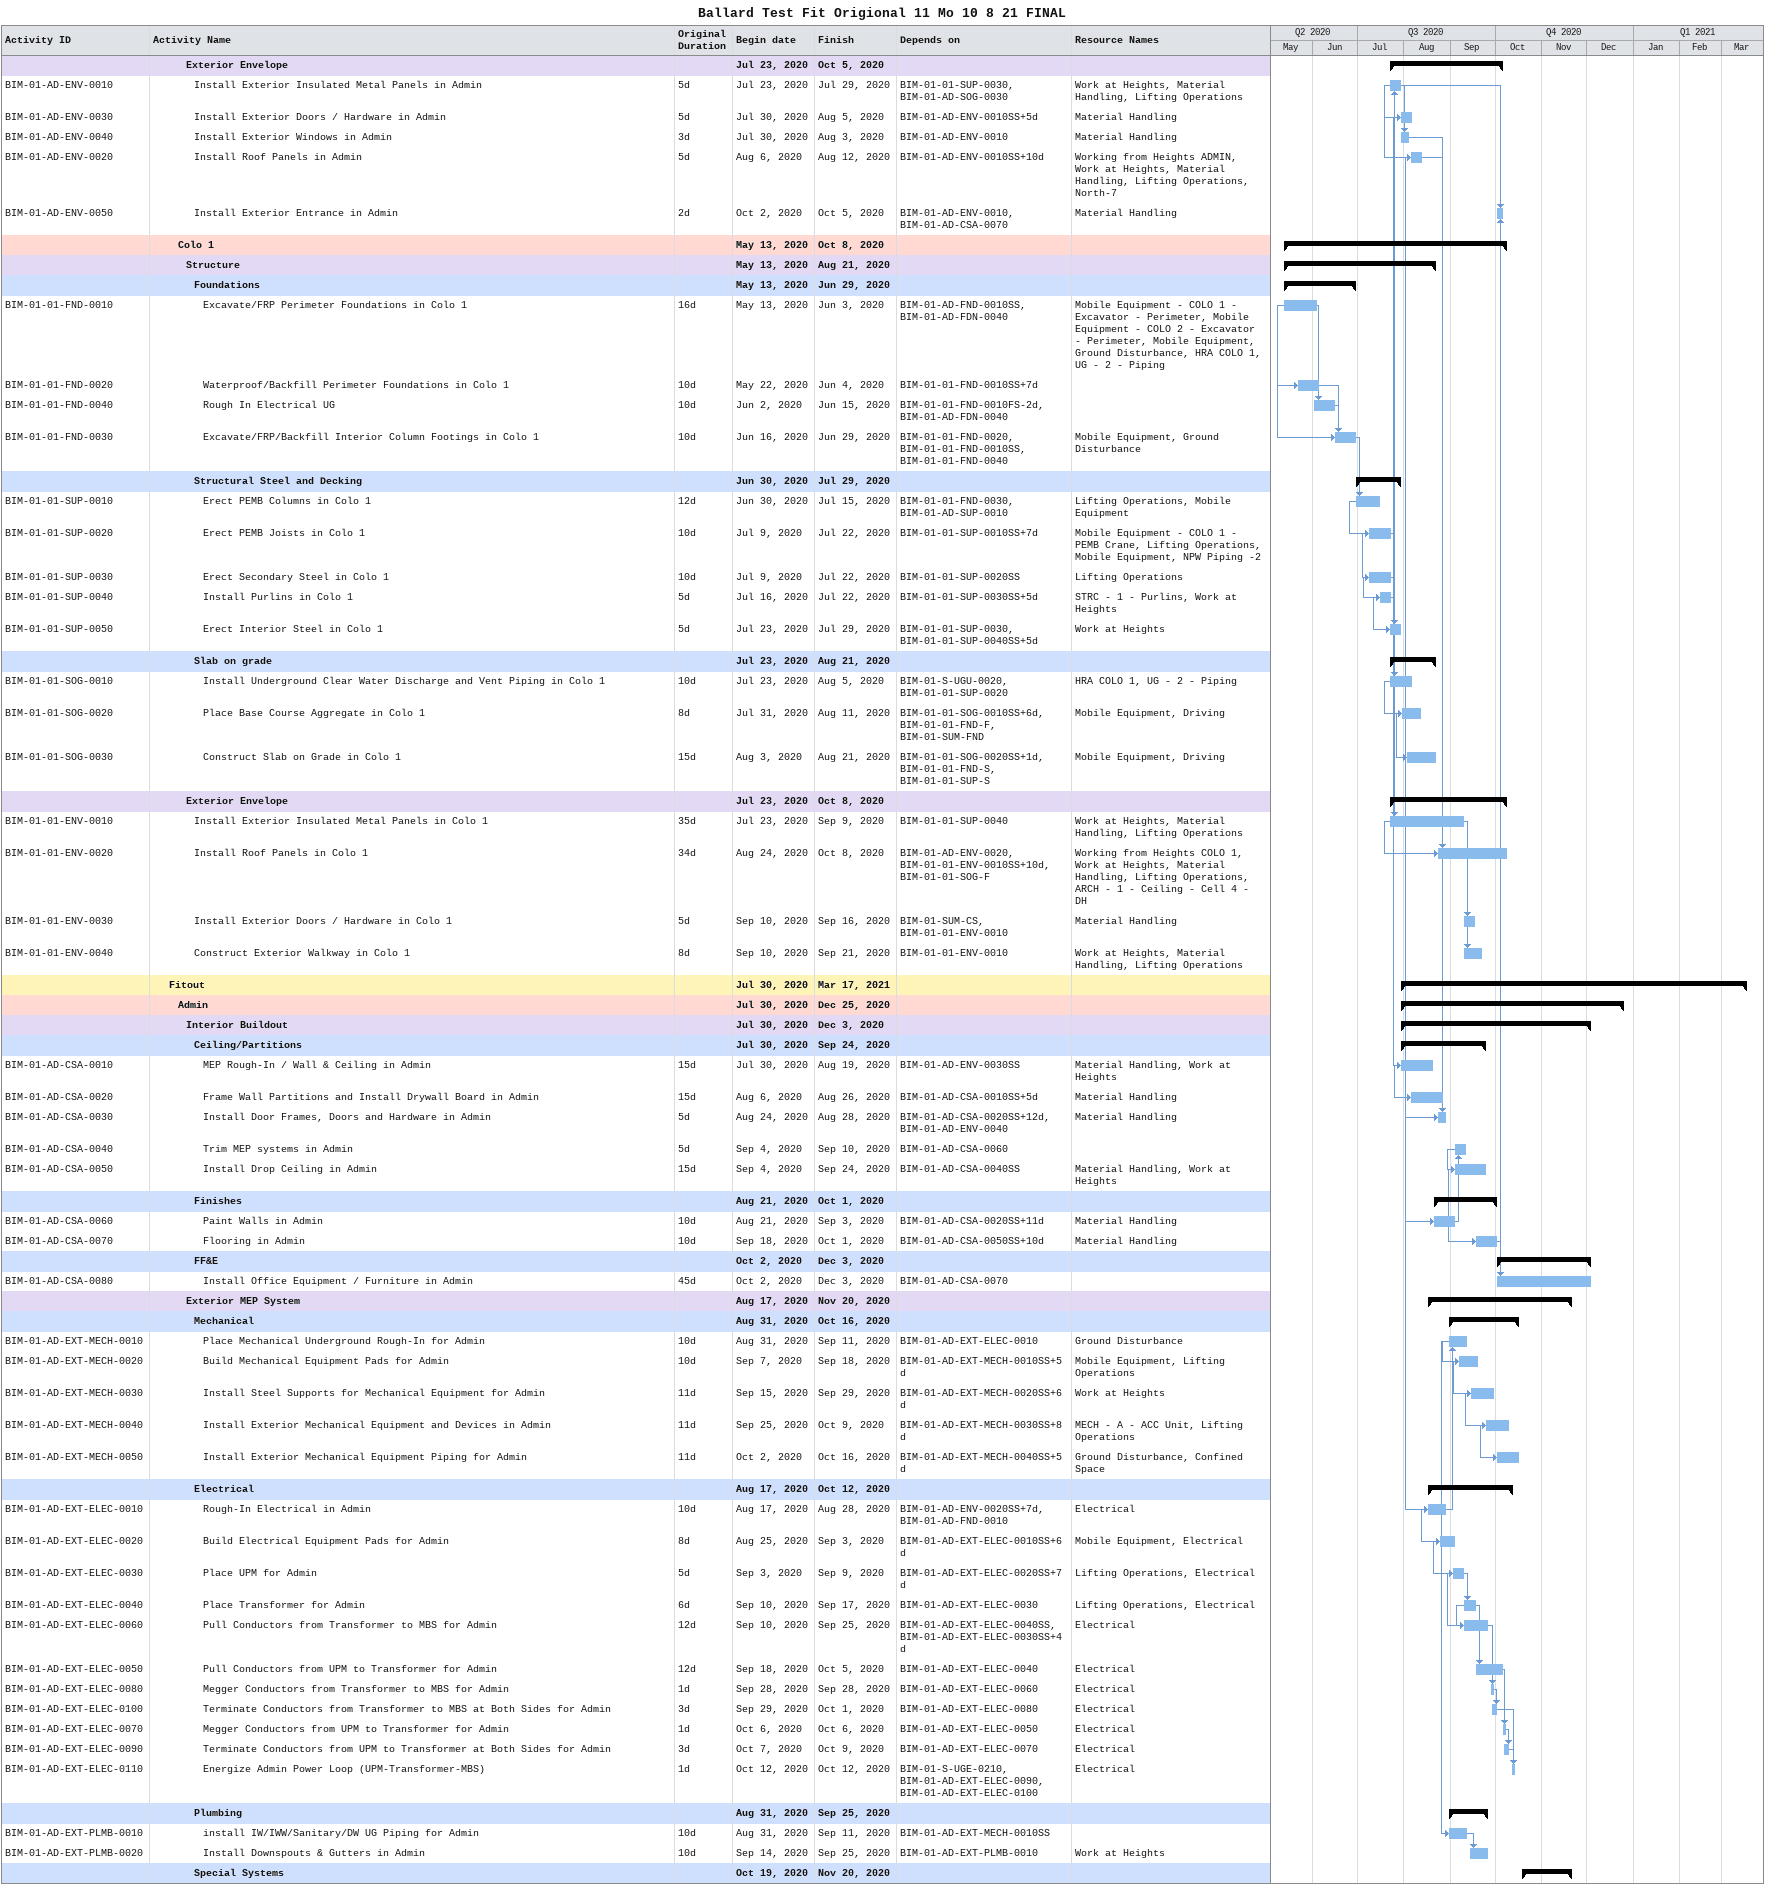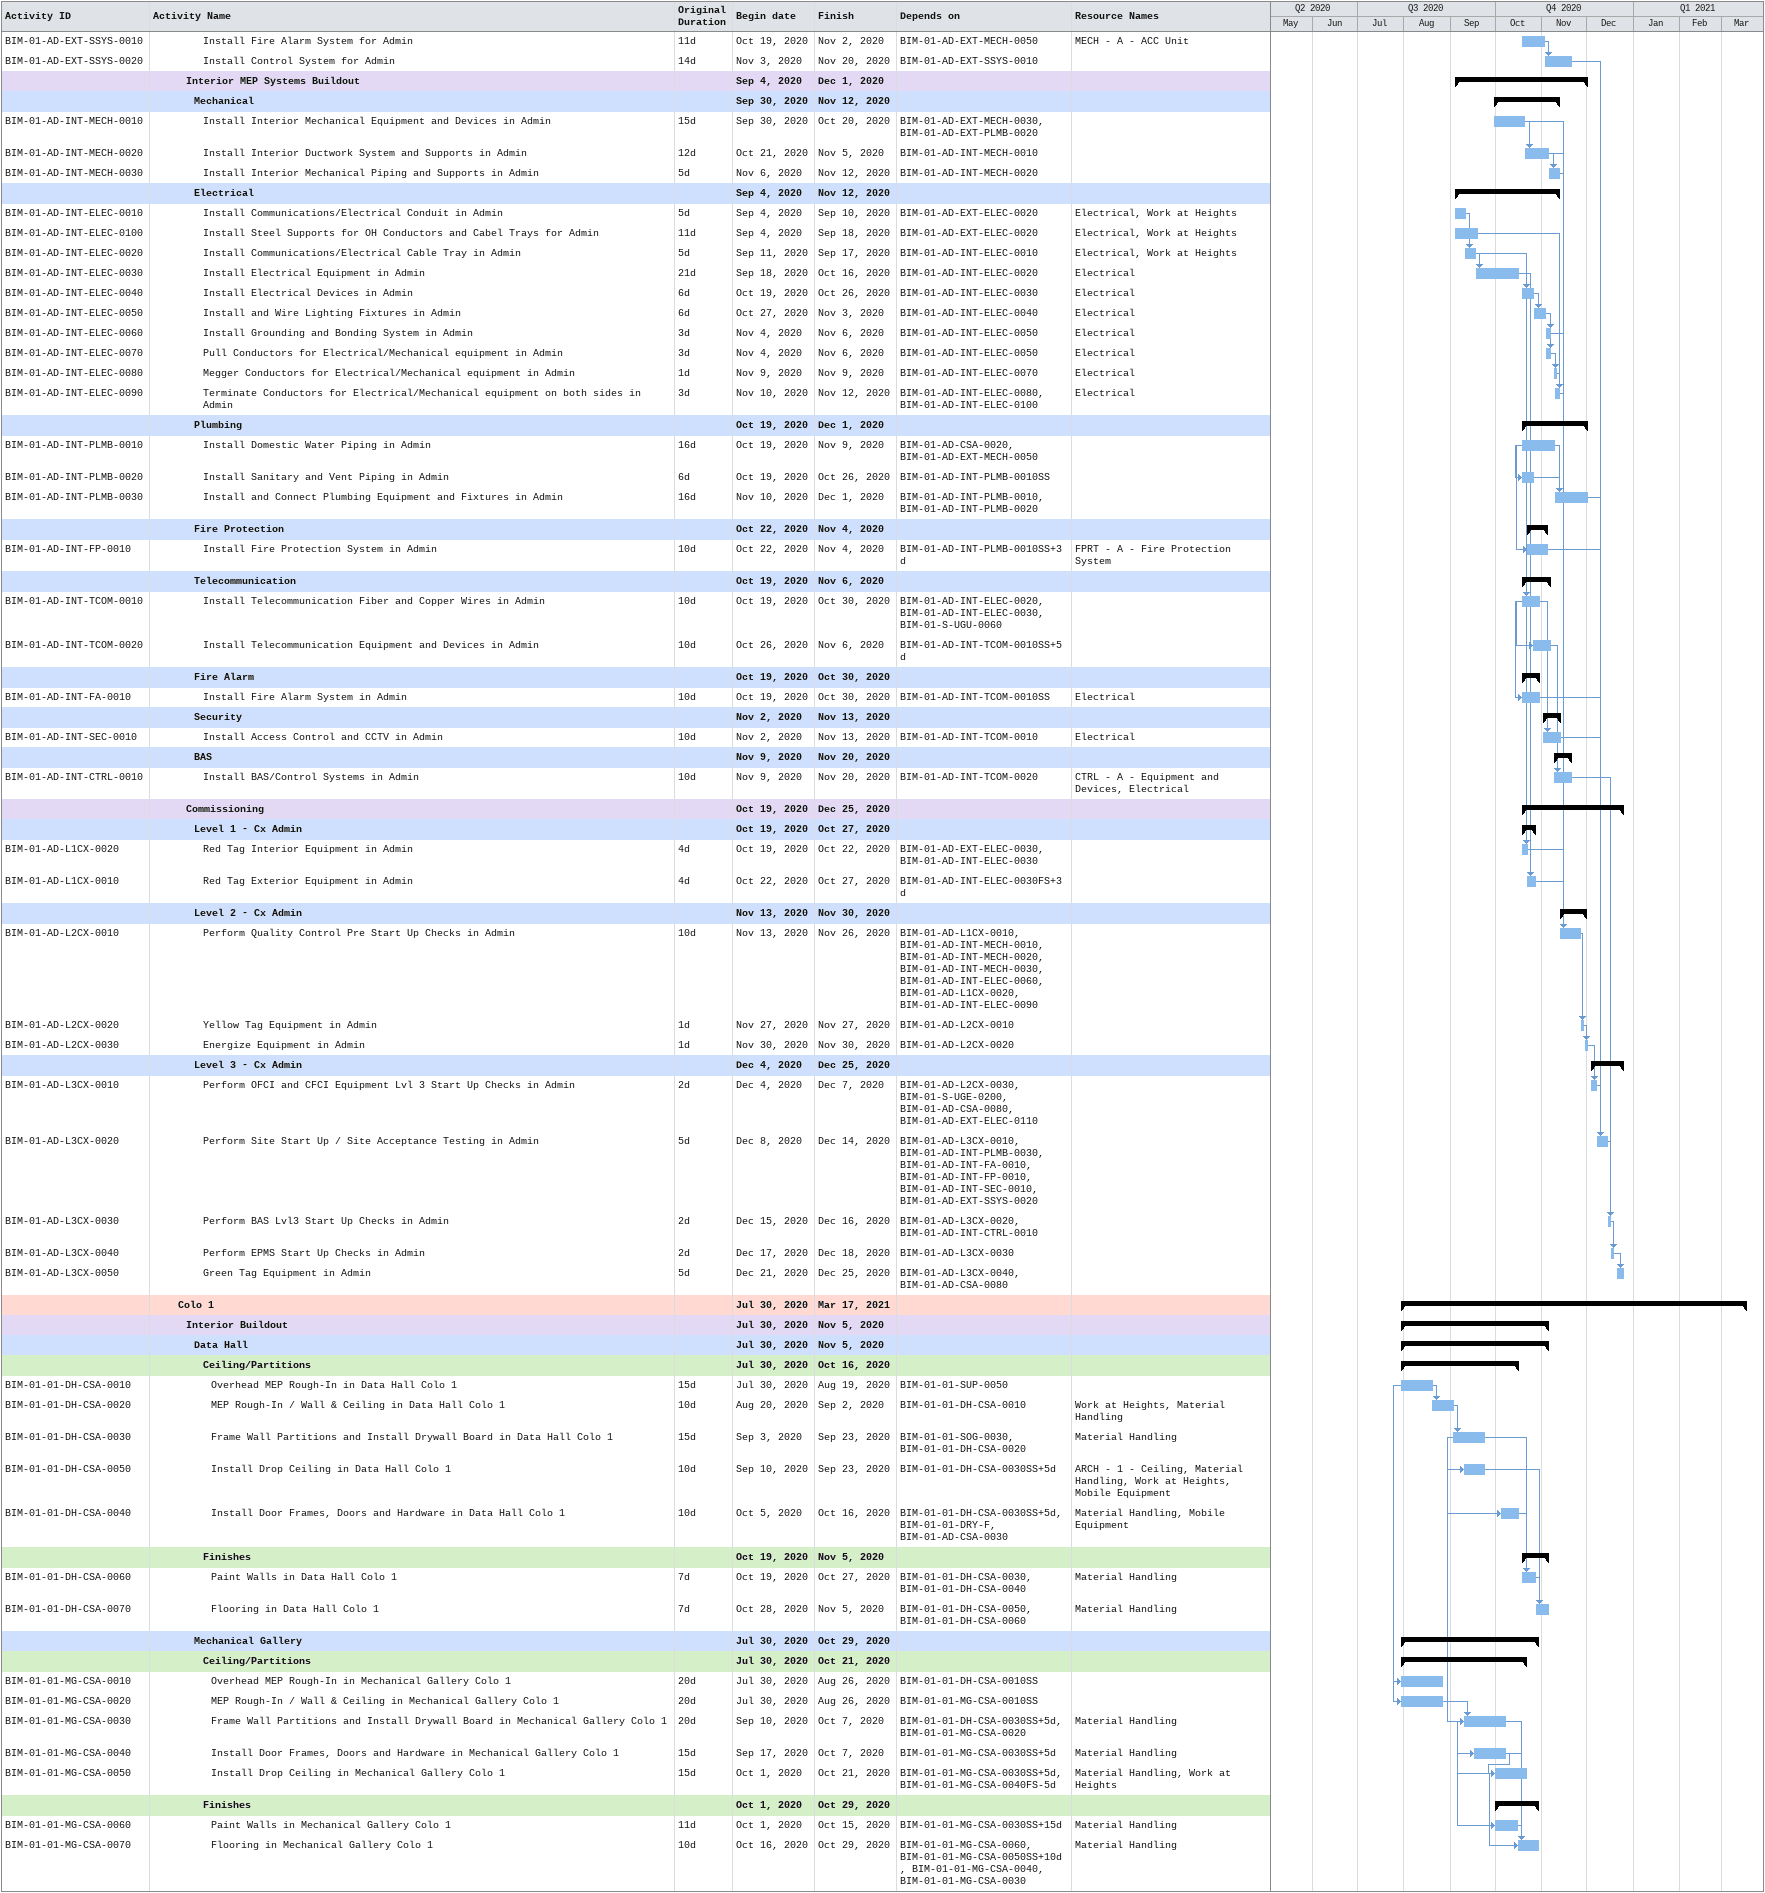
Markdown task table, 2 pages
Ballard Test Fit Origional 11 Mo 10 8 21 FINAL

| ID | Level | Task | Original duration | Start | Finish | Predecessors | Resources |
|---|---|---|---|---|---|---|---|
|  | 5 | **Exterior Envelope** |  | 2020-07-23 | 2020-10-05 |  |  |
| BIM-01-AD-ENV-0010 | 6 | Install Exterior Insulated Metal Panels in Admin | 5d | 2020-07-23 | 2020-07-29 | BIM-01-01-SUP-0030, BIM-01-AD-SOG-0030 | Work at Heights, Material Handling, Lifting Operations |
| BIM-01-AD-ENV-0030 | 6 | Install Exterior Doors / Hardware in Admin | 5d | 2020-07-30 | 2020-08-05 | BIM-01-AD-ENV-0010SS+5d | Material Handling |
| BIM-01-AD-ENV-0040 | 6 | Install Exterior Windows in Admin | 3d | 2020-07-30 | 2020-08-03 | BIM-01-AD-ENV-0010 | Material Handling |
| BIM-01-AD-ENV-0020 | 6 | Install Roof Panels in Admin | 5d | 2020-08-06 | 2020-08-12 | BIM-01-AD-ENV-0010SS+10d | Working from Heights ADMIN, Work at Heights, Material Handling, Lifting Operations, North-7 |
| BIM-01-AD-ENV-0050 | 6 | Install Exterior Entrance in Admin | 2d | 2020-10-02 | 2020-10-05 | BIM-01-AD-ENV-0010, BIM-01-AD-CSA-0070 | Material Handling |
|  | 4 | **Colo 1** |  | 2020-05-13 | 2020-10-08 |  |  |
|  | 5 | **Structure** |  | 2020-05-13 | 2020-08-21 |  |  |
|  | 6 | **Foundations** |  | 2020-05-13 | 2020-06-29 |  |  |
| BIM-01-01-FND-0010 | 7 | Excavate/FRP Perimeter Foundations in Colo 1 | 16d | 2020-05-13 | 2020-06-03 | BIM-01-AD-FND-0010SS, BIM-01-AD-FDN-0040 | Mobile Equipment - COLO 1 - Excavator - Perimeter, Mobile Equipment - COLO 2 - Excavator - Perimeter, Mobile Equipment, Ground Disturbance, HRA COLO 1, UG - 2 - Piping |
| BIM-01-01-FND-0020 | 7 | Waterproof/Backfill Perimeter Foundations in Colo 1 | 10d | 2020-05-22 | 2020-06-04 | BIM-01-01-FND-0010SS+7d |  |
| BIM-01-01-FND-0040 | 7 | Rough In Electrical UG | 10d | 2020-06-02 | 2020-06-15 | BIM-01-01-FND-0010FS-2d, BIM-01-AD-FDN-0040 |  |
| BIM-01-01-FND-0030 | 7 | Excavate/FRP/Backfill Interior Column Footings in Colo 1 | 10d | 2020-06-16 | 2020-06-29 | BIM-01-01-FND-0020, BIM-01-01-FND-0010SS, BIM-01-01-FND-0040 | Mobile Equipment, Ground Disturbance |
|  | 6 | **Structural Steel and Decking** |  | 2020-06-30 | 2020-07-29 |  |  |
| BIM-01-01-SUP-0010 | 7 | Erect PEMB Columns in Colo 1 | 12d | 2020-06-30 | 2020-07-15 | BIM-01-01-FND-0030, BIM-01-AD-SUP-0010 | Lifting Operations, Mobile Equipment |
| BIM-01-01-SUP-0020 | 7 | Erect PEMB Joists in Colo 1 | 10d | 2020-07-09 | 2020-07-22 | BIM-01-01-SUP-0010SS+7d | Mobile Equipment - COLO 1 - PEMB Crane, Lifting Operations, Mobile Equipment, NPW Piping -2 |
| BIM-01-01-SUP-0030 | 7 | Erect Secondary Steel in Colo 1 | 10d | 2020-07-09 | 2020-07-22 | BIM-01-01-SUP-0020SS | Lifting Operations |
| BIM-01-01-SUP-0040 | 7 | Install Purlins in Colo 1 | 5d | 2020-07-16 | 2020-07-22 | BIM-01-01-SUP-0030SS+5d | STRC - 1 - Purlins, Work at Heights |
| BIM-01-01-SUP-0050 | 7 | Erect Interior Steel in Colo 1 | 5d | 2020-07-23 | 2020-07-29 | BIM-01-01-SUP-0030, BIM-01-01-SUP-0040SS+5d | Work at Heights |
|  | 6 | **Slab on grade** |  | 2020-07-23 | 2020-08-21 |  |  |
| BIM-01-01-SOG-0010 | 7 | Install Underground Clear Water Discharge and Vent Piping in Colo 1 | 10d | 2020-07-23 | 2020-08-05 | BIM-01-S-UGU-0020, BIM-01-01-SUP-0020 | HRA COLO 1, UG - 2 - Piping |
| BIM-01-01-SOG-0020 | 7 | Place Base Course Aggregate in Colo 1 | 8d | 2020-07-31 | 2020-08-11 | BIM-01-01-SOG-0010SS+6d, BIM-01-01-FND-F, BIM-01-SUM-FND | Mobile Equipment, Driving |
| BIM-01-01-SOG-0030 | 7 | Construct Slab on Grade in Colo 1 | 15d | 2020-08-03 | 2020-08-21 | BIM-01-01-SOG-0020SS+1d, BIM-01-01-FND-S, BIM-01-01-SUP-S | Mobile Equipment, Driving |
|  | 5 | **Exterior Envelope** |  | 2020-07-23 | 2020-10-08 |  |  |
| BIM-01-01-ENV-0010 | 6 | Install Exterior Insulated Metal Panels in Colo 1 | 35d | 2020-07-23 | 2020-09-09 | BIM-01-01-SUP-0040 | Work at Heights, Material Handling, Lifting Operations |
| BIM-01-01-ENV-0020 | 6 | Install Roof Panels in Colo 1 | 34d | 2020-08-24 | 2020-10-08 | BIM-01-AD-ENV-0020, BIM-01-01-ENV-0010SS+10d, BIM-01-01-SOG-F | Working from Heights COLO 1, Work at Heights, Material Handling, Lifting Operations, ARCH - 1 - Ceiling - Cell 4 - DH |
| BIM-01-01-ENV-0030 | 6 | Install Exterior Doors / Hardware in Colo 1 | 5d | 2020-09-10 | 2020-09-16 | BIM-01-SUM-CS, BIM-01-01-ENV-0010 | Material Handling |
| BIM-01-01-ENV-0040 | 6 | Construct Exterior Walkway in Colo 1 | 8d | 2020-09-10 | 2020-09-21 | BIM-01-01-ENV-0010 | Work at Heights, Material Handling, Lifting Operations |
|  | 3 | **Fitout** |  | 2020-07-30 | 2021-03-17 |  |  |
|  | 4 | **Admin** |  | 2020-07-30 | 2020-12-25 |  |  |
|  | 5 | **Interior Buildout** |  | 2020-07-30 | 2020-12-03 |  |  |
|  | 6 | **Ceiling/Partitions** |  | 2020-07-30 | 2020-09-24 |  |  |
| BIM-01-AD-CSA-0010 | 7 | MEP Rough-In / Wall & Ceiling in Admin | 15d | 2020-07-30 | 2020-08-19 | BIM-01-AD-ENV-0030SS | Material Handling, Work at Heights |
| BIM-01-AD-CSA-0020 | 7 | Frame Wall Partitions and Install Drywall Board in Admin | 15d | 2020-08-06 | 2020-08-26 | BIM-01-AD-CSA-0010SS+5d | Material Handling |
| BIM-01-AD-CSA-0030 | 7 | Install Door Frames, Doors and Hardware in Admin | 5d | 2020-08-24 | 2020-08-28 | BIM-01-AD-CSA-0020SS+12d, BIM-01-AD-ENV-0040 | Material Handling |
| BIM-01-AD-CSA-0040 | 7 | Trim MEP systems in Admin | 5d | 2020-09-04 | 2020-09-10 | BIM-01-AD-CSA-0060 |  |
| BIM-01-AD-CSA-0050 | 7 | Install Drop Ceiling in Admin | 15d | 2020-09-04 | 2020-09-24 | BIM-01-AD-CSA-0040SS | Material Handling, Work at Heights |
|  | 6 | **Finishes** |  | 2020-08-21 | 2020-10-01 |  |  |
| BIM-01-AD-CSA-0060 | 7 | Paint Walls in Admin | 10d | 2020-08-21 | 2020-09-03 | BIM-01-AD-CSA-0020SS+11d | Material Handling |
| BIM-01-AD-CSA-0070 | 7 | Flooring in Admin | 10d | 2020-09-18 | 2020-10-01 | BIM-01-AD-CSA-0050SS+10d | Material Handling |
|  | 6 | **FF&E** |  | 2020-10-02 | 2020-12-03 |  |  |
| BIM-01-AD-CSA-0080 | 7 | Install Office Equipment / Furniture in Admin | 45d | 2020-10-02 | 2020-12-03 | BIM-01-AD-CSA-0070 |  |
|  | 5 | **Exterior MEP System** |  | 2020-08-17 | 2020-11-20 |  |  |
|  | 6 | **Mechanical** |  | 2020-08-31 | 2020-10-16 |  |  |
| BIM-01-AD-EXT-MECH-0010 | 7 | Place Mechanical Underground Rough-In for Admin | 10d | 2020-08-31 | 2020-09-11 | BIM-01-AD-EXT-ELEC-0010 | Ground Disturbance |
| BIM-01-AD-EXT-MECH-0020 | 7 | Build Mechanical Equipment Pads for Admin | 10d | 2020-09-07 | 2020-09-18 | BIM-01-AD-EXT-MECH-0010SS+5d | Mobile Equipment, Lifting Operations |
| BIM-01-AD-EXT-MECH-0030 | 7 | Install Steel Supports for Mechanical Equipment for Admin | 11d | 2020-09-15 | 2020-09-29 | BIM-01-AD-EXT-MECH-0020SS+6d | Work at Heights |
| BIM-01-AD-EXT-MECH-0040 | 7 | Install Exterior Mechanical Equipment and Devices in Admin | 11d | 2020-09-25 | 2020-10-09 | BIM-01-AD-EXT-MECH-0030SS+8d | MECH - A - ACC Unit, Lifting Operations |
| BIM-01-AD-EXT-MECH-0050 | 7 | Install Exterior Mechanical Equipment Piping for Admin | 11d | 2020-10-02 | 2020-10-16 | BIM-01-AD-EXT-MECH-0040SS+5d | Ground Disturbance, Confined Space |
|  | 6 | **Electrical** |  | 2020-08-17 | 2020-10-12 |  |  |
| BIM-01-AD-EXT-ELEC-0010 | 7 | Rough-In Electrical in Admin | 10d | 2020-08-17 | 2020-08-28 | BIM-01-AD-ENV-0020SS+7d, BIM-01-AD-FND-0010 | Electrical |
| BIM-01-AD-EXT-ELEC-0020 | 7 | Build Electrical Equipment Pads for Admin | 8d | 2020-08-25 | 2020-09-03 | BIM-01-AD-EXT-ELEC-0010SS+6d | Mobile Equipment, Electrical |
| BIM-01-AD-EXT-ELEC-0030 | 7 | Place UPM for Admin | 5d | 2020-09-03 | 2020-09-09 | BIM-01-AD-EXT-ELEC-0020SS+7d | Lifting Operations, Electrical |
| BIM-01-AD-EXT-ELEC-0040 | 7 | Place Transformer for Admin | 6d | 2020-09-10 | 2020-09-17 | BIM-01-AD-EXT-ELEC-0030 | Lifting Operations, Electrical |
| BIM-01-AD-EXT-ELEC-0060 | 7 | Pull Conductors from Transformer to MBS for Admin | 12d | 2020-09-10 | 2020-09-25 | BIM-01-AD-EXT-ELEC-0040SS, BIM-01-AD-EXT-ELEC-0030SS+4d | Electrical |
| BIM-01-AD-EXT-ELEC-0050 | 7 | Pull Conductors from UPM to Transformer for Admin | 12d | 2020-09-18 | 2020-10-05 | BIM-01-AD-EXT-ELEC-0040 | Electrical |
| BIM-01-AD-EXT-ELEC-0080 | 7 | Megger Conductors from Transformer to MBS for Admin | 1d | 2020-09-28 | 2020-09-28 | BIM-01-AD-EXT-ELEC-0060 | Electrical |
| BIM-01-AD-EXT-ELEC-0100 | 7 | Terminate Conductors from Transformer to MBS at Both Sides for Admin | 3d | 2020-09-29 | 2020-10-01 | BIM-01-AD-EXT-ELEC-0080 | Electrical |
| BIM-01-AD-EXT-ELEC-0070 | 7 | Megger Conductors from UPM to Transformer for Admin | 1d | 2020-10-06 | 2020-10-06 | BIM-01-AD-EXT-ELEC-0050 | Electrical |
| BIM-01-AD-EXT-ELEC-0090 | 7 | Terminate Conductors from UPM to Transformer at Both Sides for Admin | 3d | 2020-10-07 | 2020-10-09 | BIM-01-AD-EXT-ELEC-0070 | Electrical |
| BIM-01-AD-EXT-ELEC-0110 | 7 | Energize Admin Power Loop (UPM-Transformer-MBS) | 1d | 2020-10-12 | 2020-10-12 | BIM-01-S-UGE-0210, BIM-01-AD-EXT-ELEC-0090, BIM-01-AD-EXT-ELEC-0100 | Electrical |
|  | 6 | **Plumbing** |  | 2020-08-31 | 2020-09-25 |  |  |
| BIM-01-AD-EXT-PLMB-0010 | 7 | install IW/IWW/Sanitary/DW UG Piping for Admin | 10d | 2020-08-31 | 2020-09-11 | BIM-01-AD-EXT-MECH-0010SS |  |
| BIM-01-AD-EXT-PLMB-0020 | 7 | Install Downspouts & Gutters in Admin | 10d | 2020-09-14 | 2020-09-25 | BIM-01-AD-EXT-PLMB-0010 | Work at Heights |
|  | 6 | **Special Systems** |  | 2020-10-19 | 2020-11-20 |  |  |
| BIM-01-AD-EXT-SSYS-0010 | 7 | Install Fire Alarm System for Admin | 11d | 2020-10-19 | 2020-11-02 | BIM-01-AD-EXT-MECH-0050 | MECH - A - ACC Unit |
| BIM-01-AD-EXT-SSYS-0020 | 7 | Install Control System for Admin | 14d | 2020-11-03 | 2020-11-20 | BIM-01-AD-EXT-SSYS-0010 |  |
|  | 5 | **Interior MEP Systems Buildout** |  | 2020-09-04 | 2020-12-01 |  |  |
|  | 6 | **Mechanical** |  | 2020-09-30 | 2020-11-12 |  |  |
| BIM-01-AD-INT-MECH-0010 | 7 | Install Interior Mechanical Equipment and Devices in Admin | 15d | 2020-09-30 | 2020-10-20 | BIM-01-AD-EXT-MECH-0030, BIM-01-AD-EXT-PLMB-0020 |  |
| BIM-01-AD-INT-MECH-0020 | 7 | Install Interior Ductwork System and Supports in Admin | 12d | 2020-10-21 | 2020-11-05 | BIM-01-AD-INT-MECH-0010 |  |
| BIM-01-AD-INT-MECH-0030 | 7 | Install Interior Mechanical Piping and Supports in Admin | 5d | 2020-11-06 | 2020-11-12 | BIM-01-AD-INT-MECH-0020 |  |
|  | 6 | **Electrical** |  | 2020-09-04 | 2020-11-12 |  |  |
| BIM-01-AD-INT-ELEC-0010 | 7 | Install Communications/Electrical Conduit in Admin | 5d | 2020-09-04 | 2020-09-10 | BIM-01-AD-EXT-ELEC-0020 | Electrical, Work at Heights |
| BIM-01-AD-INT-ELEC-0100 | 7 | Install Steel Supports for OH Conductors and Cabel Trays for Admin | 11d | 2020-09-04 | 2020-09-18 | BIM-01-AD-EXT-ELEC-0020 | Electrical, Work at Heights |
| BIM-01-AD-INT-ELEC-0020 | 7 | Install Communications/Electrical Cable Tray in Admin | 5d | 2020-09-11 | 2020-09-17 | BIM-01-AD-INT-ELEC-0010 | Electrical, Work at Heights |
| BIM-01-AD-INT-ELEC-0030 | 7 | Install Electrical Equipment in Admin | 21d | 2020-09-18 | 2020-10-16 | BIM-01-AD-INT-ELEC-0020 | Electrical |
| BIM-01-AD-INT-ELEC-0040 | 7 | Install Electrical Devices in Admin | 6d | 2020-10-19 | 2020-10-26 | BIM-01-AD-INT-ELEC-0030 | Electrical |
| BIM-01-AD-INT-ELEC-0050 | 7 | Install and Wire Lighting Fixtures in Admin | 6d | 2020-10-27 | 2020-11-03 | BIM-01-AD-INT-ELEC-0040 | Electrical |
| BIM-01-AD-INT-ELEC-0060 | 7 | Install Grounding and Bonding System in Admin | 3d | 2020-11-04 | 2020-11-06 | BIM-01-AD-INT-ELEC-0050 | Electrical |
| BIM-01-AD-INT-ELEC-0070 | 7 | Pull Conductors for Electrical/Mechanical equipment in Admin | 3d | 2020-11-04 | 2020-11-06 | BIM-01-AD-INT-ELEC-0050 | Electrical |
| BIM-01-AD-INT-ELEC-0080 | 7 | Megger Conductors for Electrical/Mechanical equipment in Admin | 1d | 2020-11-09 | 2020-11-09 | BIM-01-AD-INT-ELEC-0070 | Electrical |
| BIM-01-AD-INT-ELEC-0090 | 7 | Terminate Conductors for Electrical/Mechanical equipment on both sides in Admin | 3d | 2020-11-10 | 2020-11-12 | BIM-01-AD-INT-ELEC-0080, BIM-01-AD-INT-ELEC-0100 | Electrical |
|  | 6 | **Plumbing** |  | 2020-10-19 | 2020-12-01 |  |  |
| BIM-01-AD-INT-PLMB-0010 | 7 | Install Domestic Water Piping in Admin | 16d | 2020-10-19 | 2020-11-09 | BIM-01-AD-CSA-0020, BIM-01-AD-EXT-MECH-0050 |  |
| BIM-01-AD-INT-PLMB-0020 | 7 | Install Sanitary and Vent Piping in Admin | 6d | 2020-10-19 | 2020-10-26 | BIM-01-AD-INT-PLMB-0010SS |  |
| BIM-01-AD-INT-PLMB-0030 | 7 | Install and Connect Plumbing Equipment and Fixtures in Admin | 16d | 2020-11-10 | 2020-12-01 | BIM-01-AD-INT-PLMB-0010, BIM-01-AD-INT-PLMB-0020 |  |
|  | 6 | **Fire Protection** |  | 2020-10-22 | 2020-11-04 |  |  |
| BIM-01-AD-INT-FP-0010 | 7 | Install Fire Protection System in Admin | 10d | 2020-10-22 | 2020-11-04 | BIM-01-AD-INT-PLMB-0010SS+3d | FPRT - A - Fire Protection System |
|  | 6 | **Telecommunication** |  | 2020-10-19 | 2020-11-06 |  |  |
| BIM-01-AD-INT-TCOM-0010 | 7 | Install Telecommunication Fiber and Copper Wires in Admin | 10d | 2020-10-19 | 2020-10-30 | BIM-01-AD-INT-ELEC-0020, BIM-01-AD-INT-ELEC-0030, BIM-01-S-UGU-0060 |  |
| BIM-01-AD-INT-TCOM-0020 | 7 | Install Telecommunication Equipment and Devices in Admin | 10d | 2020-10-26 | 2020-11-06 | BIM-01-AD-INT-TCOM-0010SS+5d |  |
|  | 6 | **Fire Alarm** |  | 2020-10-19 | 2020-10-30 |  |  |
| BIM-01-AD-INT-FA-0010 | 7 | Install Fire Alarm System in Admin | 10d | 2020-10-19 | 2020-10-30 | BIM-01-AD-INT-TCOM-0010SS | Electrical |
|  | 6 | **Security** |  | 2020-11-02 | 2020-11-13 |  |  |
| BIM-01-AD-INT-SEC-0010 | 7 | Install Access Control and CCTV in Admin | 10d | 2020-11-02 | 2020-11-13 | BIM-01-AD-INT-TCOM-0010 | Electrical |
|  | 6 | **BAS** |  | 2020-11-09 | 2020-11-20 |  |  |
| BIM-01-AD-INT-CTRL-0010 | 7 | Install BAS/Control Systems in Admin | 10d | 2020-11-09 | 2020-11-20 | BIM-01-AD-INT-TCOM-0020 | CTRL - A - Equipment and Devices, Electrical |
|  | 5 | **Commissioning** |  | 2020-10-19 | 2020-12-25 |  |  |
|  | 6 | **Level 1 - Cx Admin** |  | 2020-10-19 | 2020-10-27 |  |  |
| BIM-01-AD-L1CX-0020 | 7 | Red Tag Interior Equipment in Admin | 4d | 2020-10-19 | 2020-10-22 | BIM-01-AD-EXT-ELEC-0030, BIM-01-AD-INT-ELEC-0030 |  |
| BIM-01-AD-L1CX-0010 | 7 | Red Tag Exterior Equipment in Admin | 4d | 2020-10-22 | 2020-10-27 | BIM-01-AD-INT-ELEC-0030FS+3d |  |
|  | 6 | **Level 2 - Cx Admin** |  | 2020-11-13 | 2020-11-30 |  |  |
| BIM-01-AD-L2CX-0010 | 7 | Perform Quality Control Pre Start Up Checks in Admin | 10d | 2020-11-13 | 2020-11-26 | BIM-01-AD-L1CX-0010, BIM-01-AD-INT-MECH-0010, BIM-01-AD-INT-MECH-0020, BIM-01-AD-INT-MECH-0030, BIM-01-AD-INT-ELEC-0060, BIM-01-AD-L1CX-0020, BIM-01-AD-INT-ELEC-0090 |  |
| BIM-01-AD-L2CX-0020 | 7 | Yellow Tag Equipment in Admin | 1d | 2020-11-27 | 2020-11-27 | BIM-01-AD-L2CX-0010 |  |
| BIM-01-AD-L2CX-0030 | 7 | Energize Equipment in Admin | 1d | 2020-11-30 | 2020-11-30 | BIM-01-AD-L2CX-0020 |  |
|  | 6 | **Level 3 - Cx Admin** |  | 2020-12-04 | 2020-12-25 |  |  |
| BIM-01-AD-L3CX-0010 | 7 | Perform OFCI and CFCI Equipment Lvl 3 Start Up Checks in Admin | 2d | 2020-12-04 | 2020-12-07 | BIM-01-AD-L2CX-0030, BIM-01-S-UGE-0200, BIM-01-AD-CSA-0080, BIM-01-AD-EXT-ELEC-0110 |  |
| BIM-01-AD-L3CX-0020 | 7 | Perform Site Start Up / Site Acceptance Testing in Admin | 5d | 2020-12-08 | 2020-12-14 | BIM-01-AD-L3CX-0010, BIM-01-AD-INT-PLMB-0030, BIM-01-AD-INT-FA-0010, BIM-01-AD-INT-FP-0010, BIM-01-AD-INT-SEC-0010, BIM-01-AD-EXT-SSYS-0020 |  |
| BIM-01-AD-L3CX-0030 | 7 | Perform BAS Lvl3 Start Up Checks in Admin | 2d | 2020-12-15 | 2020-12-16 | BIM-01-AD-L3CX-0020, BIM-01-AD-INT-CTRL-0010 |  |
| BIM-01-AD-L3CX-0040 | 7 | Perform EPMS Start Up Checks in Admin | 2d | 2020-12-17 | 2020-12-18 | BIM-01-AD-L3CX-0030 |  |
| BIM-01-AD-L3CX-0050 | 7 | Green Tag Equipment in Admin | 5d | 2020-12-21 | 2020-12-25 | BIM-01-AD-L3CX-0040, BIM-01-AD-CSA-0080 |  |
|  | 4 | **Colo 1** |  | 2020-07-30 | 2021-03-17 |  |  |
|  | 5 | **Interior Buildout** |  | 2020-07-30 | 2020-11-05 |  |  |
|  | 6 | **Data Hall** |  | 2020-07-30 | 2020-11-05 |  |  |
|  | 7 | **Ceiling/Partitions** |  | 2020-07-30 | 2020-10-16 |  |  |
| BIM-01-01-DH-CSA-0010 | 8 | Overhead MEP Rough-In in Data Hall Colo 1 | 15d | 2020-07-30 | 2020-08-19 | BIM-01-01-SUP-0050 |  |
| BIM-01-01-DH-CSA-0020 | 8 | MEP Rough-In / Wall & Ceiling in Data Hall Colo 1 | 10d | 2020-08-20 | 2020-09-02 | BIM-01-01-DH-CSA-0010 | Work at Heights, Material Handling |
| BIM-01-01-DH-CSA-0030 | 8 | Frame Wall Partitions and Install Drywall Board in Data Hall Colo 1 | 15d | 2020-09-03 | 2020-09-23 | BIM-01-01-SOG-0030, BIM-01-01-DH-CSA-0020 | Material Handling |
| BIM-01-01-DH-CSA-0050 | 8 | Install Drop Ceiling in Data Hall Colo 1 | 10d | 2020-09-10 | 2020-09-23 | BIM-01-01-DH-CSA-0030SS+5d | ARCH - 1 - Ceiling, Material Handling, Work at Heights, Mobile Equipment |
| BIM-01-01-DH-CSA-0040 | 8 | Install Door Frames, Doors and Hardware in Data Hall Colo 1 | 10d | 2020-10-05 | 2020-10-16 | BIM-01-01-DH-CSA-0030SS+5d, BIM-01-01-DRY-F, BIM-01-AD-CSA-0030 | Material Handling, Mobile Equipment |
|  | 7 | **Finishes** |  | 2020-10-19 | 2020-11-05 |  |  |
| BIM-01-01-DH-CSA-0060 | 8 | Paint Walls in Data Hall Colo 1 | 7d | 2020-10-19 | 2020-10-27 | BIM-01-01-DH-CSA-0030, BIM-01-01-DH-CSA-0040 | Material Handling |
| BIM-01-01-DH-CSA-0070 | 8 | Flooring in Data Hall Colo 1 | 7d | 2020-10-28 | 2020-11-05 | BIM-01-01-DH-CSA-0050, BIM-01-01-DH-CSA-0060 | Material Handling |
|  | 6 | **Mechanical Gallery** |  | 2020-07-30 | 2020-10-29 |  |  |
|  | 7 | **Ceiling/Partitions** |  | 2020-07-30 | 2020-10-21 |  |  |
| BIM-01-01-MG-CSA-0010 | 8 | Overhead MEP Rough-In in Mechanical Gallery Colo 1 | 20d | 2020-07-30 | 2020-08-26 | BIM-01-01-DH-CSA-0010SS |  |
| BIM-01-01-MG-CSA-0020 | 8 | MEP Rough-In / Wall & Ceiling in Mechanical Gallery Colo 1 | 20d | 2020-07-30 | 2020-08-26 | BIM-01-01-MG-CSA-0010SS |  |
| BIM-01-01-MG-CSA-0030 | 8 | Frame Wall Partitions and Install Drywall Board in Mechanical Gallery Colo 1 | 20d | 2020-09-10 | 2020-10-07 | BIM-01-01-DH-CSA-0030SS+5d, BIM-01-01-MG-CSA-0020 | Material Handling |
| BIM-01-01-MG-CSA-0040 | 8 | Install Door Frames, Doors and Hardware in Mechanical Gallery Colo 1 | 15d | 2020-09-17 | 2020-10-07 | BIM-01-01-MG-CSA-0030SS+5d | Material Handling |
| BIM-01-01-MG-CSA-0050 | 8 | Install Drop Ceiling in Mechanical Gallery Colo 1 | 15d | 2020-10-01 | 2020-10-21 | BIM-01-01-MG-CSA-0030SS+5d, BIM-01-01-MG-CSA-0040FS-5d | Material Handling, Work at Heights |
|  | 7 | **Finishes** |  | 2020-10-01 | 2020-10-29 |  |  |
| BIM-01-01-MG-CSA-0060 | 8 | Paint Walls in Mechanical Gallery Colo 1 | 11d | 2020-10-01 | 2020-10-15 | BIM-01-01-MG-CSA-0030SS+15d | Material Handling |
| BIM-01-01-MG-CSA-0070 | 8 | Flooring in Mechanical Gallery Colo 1 | 10d | 2020-10-16 | 2020-10-29 | BIM-01-01-MG-CSA-0060, BIM-01-01-MG-CSA-0050SS+10d, BIM-01-01-MG-CSA-0040, BIM-01-01-MG-CSA-0030 | Material Handling |
